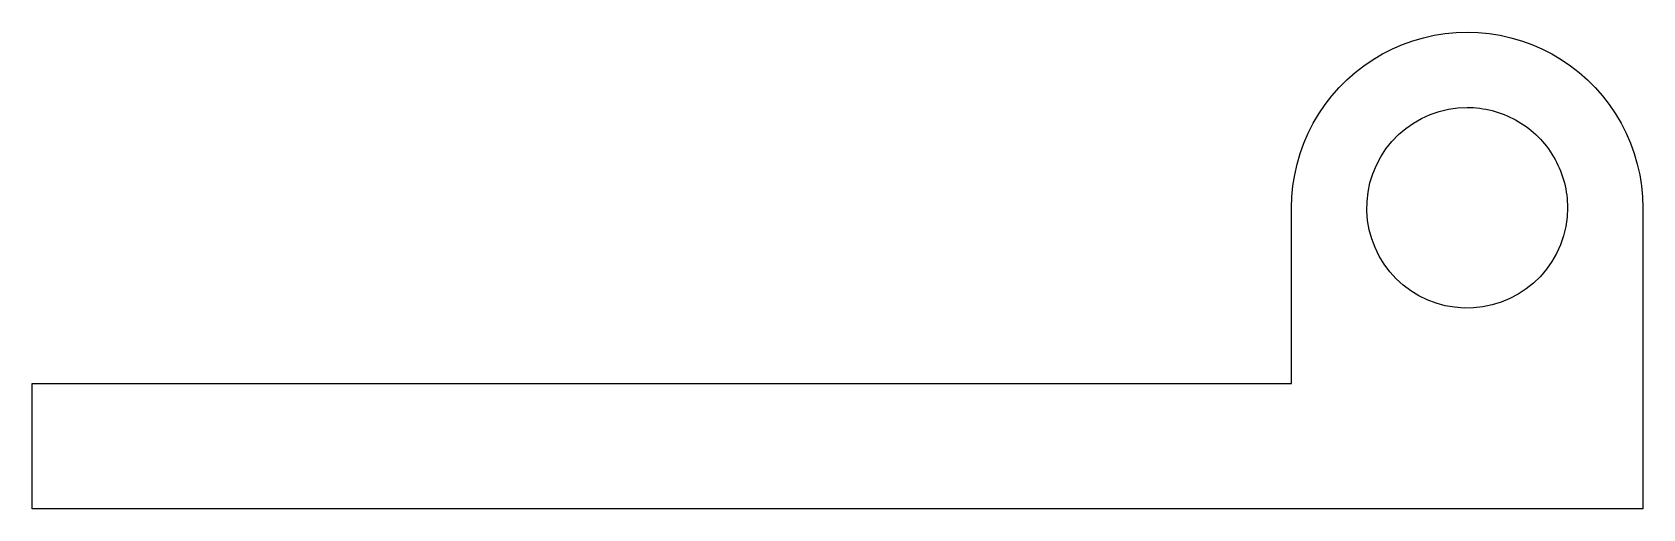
# Model space of a CAD drawing. Header units: metres. Extents: x -44.6 to 19.6, y 0 to 19.
import ezdxf

# ---------------------------------------------------------------- set-up
doc = ezdxf.new("R2010")
doc.units = ezdxf.units.M

msp = doc.modelspace()

# ---------------------------------------------------------------- linework, layer by layer
for points in [[(5.6, 12), (5.614, 12.44), (5.655, 12.877), (5.724, 13.312), (5.82, 13.741), (5.943, 14.163), (6.092, 14.577), (6.266, 14.98), (6.466, 15.372), (6.69, 15.751), (6.937, 16.114), (7.206, 16.462), (7.497, 16.792), (7.808, 17.103), (8.138, 17.394), (8.486, 17.663), (8.849, 17.91), (9.228, 18.134), (9.62, 18.334), (10.023, 18.508), (10.437, 18.657), (10.859, 18.78), (11.288, 18.876), (11.723, 18.945), (12.16, 18.986), (12.6, 19), (13.04, 18.986), (13.477, 18.945), (13.912, 18.876), (14.341, 18.78), (14.763, 18.657), (15.177, 18.508), (15.58, 18.334), (15.972, 18.134), (16.351, 17.91), (16.714, 17.663), (17.062, 17.394), (17.392, 17.103), (17.703, 16.792), (17.994, 16.462), (18.263, 16.114), (18.51, 15.751), (18.734, 15.372), (18.934, 14.98), (19.108, 14.577), (19.257, 14.163), (19.38, 13.741), (19.476, 13.312), (19.545, 12.877), (19.586, 12.44), (19.6, 12)], [(16.6, 12), (16.582, 11.624), (16.529, 11.25), (16.441, 10.884), (16.319, 10.528), (16.164, 10.184), (15.977, 9.857), (15.761, 9.548), (15.516, 9.262), (15.245, 9), (14.951, 8.764), (14.636, 8.557), (14.303, 8.381), (13.955, 8.236), (13.595, 8.126), (13.226, 8.049), (12.851, 8.008), (12.474, 8.002), (12.099, 8.032), (11.727, 8.096), (11.364, 8.196), (11.011, 8.329), (10.673, 8.495), (10.352, 8.692), (10.05, 8.918), (9.772, 9.172), (9.518, 9.45), (9.292, 9.752), (9.095, 10.073), (8.929, 10.411), (8.796, 10.764), (8.696, 11.127), (8.632, 11.499), (8.602, 11.874), (8.608, 12.251), (8.649, 12.626), (8.726, 12.995), (8.836, 13.355), (8.981, 13.703), (9.157, 14.036), (9.364, 14.351), (9.6, 14.645), (9.862, 14.916), (10.148, 15.161), (10.457, 15.377), (10.784, 15.564), (11.128, 15.719), (11.484, 15.841), (11.85, 15.929), (12.224, 15.982), (12.6, 16)], [(12.6, 16), (12.726, 15.998), (12.851, 15.992), (12.976, 15.982), (13.101, 15.968), (13.226, 15.951), (13.35, 15.929), (13.473, 15.904), (13.595, 15.874), (13.716, 15.841), (13.836, 15.804), (13.955, 15.764), (14.072, 15.719), (14.189, 15.671), (14.303, 15.619), (14.416, 15.564), (14.527, 15.505), (14.636, 15.443), (14.743, 15.377), (14.848, 15.308), (14.951, 15.236), (15.052, 15.161), (15.15, 15.082), (15.245, 15), (15.338, 14.916), (15.428, 14.828), (15.516, 14.738), (15.6, 14.645), (15.682, 14.55), (15.761, 14.452), (15.836, 14.351), (15.908, 14.248), (15.977, 14.143), (16.043, 14.036), (16.105, 13.927), (16.164, 13.816), (16.219, 13.703), (16.271, 13.589), (16.319, 13.472), (16.364, 13.355), (16.404, 13.236), (16.441, 13.116), (16.474, 12.995), (16.504, 12.873), (16.529, 12.75), (16.551, 12.626), (16.568, 12.501), (16.582, 12.376), (16.592, 12.251), (16.598, 12.126), (16.6, 12)], [(5.6, 5), (5.6, 5.14), (5.6, 5.28), (5.6, 5.42), (5.6, 5.56), (5.6, 5.7), (5.6, 5.84), (5.6, 5.98), (5.6, 6.12), (5.6, 6.26), (5.6, 6.4), (5.6, 6.54), (5.6, 6.68), (5.6, 6.82), (5.6, 6.96), (5.6, 7.1), (5.6, 7.24), (5.6, 7.38), (5.6, 7.52), (5.6, 7.66), (5.6, 7.8), (5.6, 7.94), (5.6, 8.08), (5.6, 8.22), (5.6, 8.36), (5.6, 8.5), (5.6, 8.64), (5.6, 8.78), (5.6, 8.92), (5.6, 9.06), (5.6, 9.2), (5.6, 9.34), (5.6, 9.48), (5.6, 9.62), (5.6, 9.76), (5.6, 9.9), (5.6, 10.04), (5.6, 10.18), (5.6, 10.32), (5.6, 10.46), (5.6, 10.6), (5.6, 10.74), (5.6, 10.88), (5.6, 11.02), (5.6, 11.16), (5.6, 11.3), (5.6, 11.44), (5.6, 11.58), (5.6, 11.72), (5.6, 11.86), (5.6, 12)], [(5.6, 5), (5.6, 5.14), (5.6, 5.28), (5.6, 5.42), (5.6, 5.56), (5.6, 5.7), (5.6, 5.84), (5.6, 5.98), (5.6, 6.12), (5.6, 6.26), (5.6, 6.4), (5.6, 6.54), (5.6, 6.68), (5.6, 6.82), (5.6, 6.96), (5.6, 7.1), (5.6, 7.24), (5.6, 7.38), (5.6, 7.52), (5.6, 7.66), (5.6, 7.8), (5.6, 7.94), (5.6, 8.08), (5.6, 8.22), (5.6, 8.36), (5.6, 8.5), (5.6, 8.64), (5.6, 8.78), (5.6, 8.92), (5.6, 9.06), (5.6, 9.2), (5.6, 9.34), (5.6, 9.48), (5.6, 9.62), (5.6, 9.76), (5.6, 9.9), (5.6, 10.04), (5.6, 10.18), (5.6, 10.32), (5.6, 10.46), (5.6, 10.6), (5.6, 10.74), (5.6, 10.88), (5.6, 11.02), (5.6, 11.16), (5.6, 11.3), (5.6, 11.44), (5.6, 11.58), (5.6, 11.72), (5.6, 11.86), (5.6, 12)], [(19.6, 12), (19.6, 11.76), (19.6, 11.52), (19.6, 11.28), (19.6, 11.04), (19.6, 10.8), (19.6, 10.56), (19.6, 10.32), (19.6, 10.08), (19.6, 9.84), (19.6, 9.6), (19.6, 9.36), (19.6, 9.12), (19.6, 8.88), (19.6, 8.64), (19.6, 8.4), (19.6, 8.16), (19.6, 7.92), (19.6, 7.68), (19.6, 7.44), (19.6, 7.2), (19.6, 6.96), (19.6, 6.72), (19.6, 6.48), (19.6, 6.24), (19.6, 6), (19.6, 5.76), (19.6, 5.52), (19.6, 5.28), (19.6, 5.04), (19.6, 4.8), (19.6, 4.56), (19.6, 4.32), (19.6, 4.08), (19.6, 3.84), (19.6, 3.6), (19.6, 3.36), (19.6, 3.12), (19.6, 2.88), (19.6, 2.64), (19.6, 2.4), (19.6, 2.16), (19.6, 1.92), (19.6, 1.68), (19.6, 1.44), (19.6, 1.2), (19.6, 0.96), (19.6, 0.72), (19.6, 0.48), (19.6, 0.24), (19.6, 0)], [(-44.6, 0), (-44.6, 0.1), (-44.6, 0.2), (-44.6, 0.3), (-44.6, 0.4), (-44.6, 0.5), (-44.6, 0.6), (-44.6, 0.7), (-44.6, 0.8), (-44.6, 0.9), (-44.6, 1), (-44.6, 1.1), (-44.6, 1.2), (-44.6, 1.3), (-44.6, 1.4), (-44.6, 1.5), (-44.6, 1.6), (-44.6, 1.7), (-44.6, 1.8), (-44.6, 1.9), (-44.6, 2), (-44.6, 2.1), (-44.6, 2.2), (-44.6, 2.3), (-44.6, 2.4), (-44.6, 2.5), (-44.6, 2.6), (-44.6, 2.7), (-44.6, 2.8), (-44.6, 2.9), (-44.6, 3), (-44.6, 3.1), (-44.6, 3.2), (-44.6, 3.3), (-44.6, 3.4), (-44.6, 3.5), (-44.6, 3.6), (-44.6, 3.7), (-44.6, 3.8), (-44.6, 3.9), (-44.6, 4), (-44.6, 4.1), (-44.6, 4.2), (-44.6, 4.3), (-44.6, 4.4), (-44.6, 4.5), (-44.6, 4.6), (-44.6, 4.7), (-44.6, 4.8), (-44.6, 4.9), (-44.6, 5)], [(-44.6, 5), (-43.596, 5), (-42.592, 5), (-41.588, 5), (-40.584, 5), (-39.58, 5), (-38.576, 5), (-37.572, 5), (-36.568, 5), (-35.564, 5), (-34.56, 5), (-33.556, 5), (-32.552, 5), (-31.548, 5), (-30.544, 5), (-29.54, 5), (-28.536, 5), (-27.532, 5), (-26.528, 5), (-25.524, 5), (-24.52, 5), (-23.516, 5), (-22.512, 5), (-21.508, 5), (-20.504, 5), (-19.5, 5), (-18.496, 5), (-17.492, 5), (-16.488, 5), (-15.484, 5), (-14.48, 5), (-13.476, 5), (-12.472, 5), (-11.468, 5), (-10.464, 5), (-9.46, 5), (-8.456, 5), (-7.452, 5), (-6.448, 5), (-5.444, 5), (-4.44, 5), (-3.436, 5), (-2.432, 5), (-1.428, 5), (-0.424, 5), (0.58, 5), (1.584, 5), (2.588, 5), (3.592, 5), (4.596, 5), (5.6, 5)], [(-20, 5), (-19.488, 5), (-18.976, 5), (-18.464, 5), (-17.952, 5), (-17.44, 5), (-16.928, 5), (-16.416, 5), (-15.904, 5), (-15.392, 5), (-14.88, 5), (-14.368, 5), (-13.856, 5), (-13.344, 5), (-12.832, 5), (-12.32, 5), (-11.808, 5), (-11.296, 5), (-10.784, 5), (-10.272, 5), (-9.76, 5), (-9.248, 5), (-8.736, 5), (-8.224, 5), (-7.712, 5), (-7.2, 5), (-6.688, 5), (-6.176, 5), (-5.664, 5), (-5.152, 5), (-4.64, 5), (-4.128, 5), (-3.616, 5), (-3.104, 5), (-2.592, 5), (-2.08, 5), (-1.568, 5), (-1.056, 5), (-0.544, 5), (-0.032, 5), (0.48, 5), (0.992, 5), (1.504, 5), (2.016, 5), (2.528, 5), (3.04, 5), (3.552, 5), (4.064, 5), (4.576, 5), (5.088, 5), (5.6, 5)], [(19.6, 0), (18.316, 0), (17.032, 0), (15.748, 0), (14.464, 0), (13.18, 0), (11.896, 0), (10.612, 0), (9.328, 0), (8.044, 0), (6.76, 0), (5.476, 0), (4.192, 0), (2.908, 0), (1.624, 0), (0.34, 0), (-0.944, 0), (-2.228, 0), (-3.512, 0), (-4.796, 0), (-6.08, 0), (-7.364, 0), (-8.648, 0), (-9.932, 0), (-11.216, 0), (-12.5, 0), (-13.784, 0), (-15.068, 0), (-16.352, 0), (-17.636, 0), (-18.92, 0), (-20.204, 0), (-21.488, 0), (-22.772, 0), (-24.056, 0), (-25.34, 0), (-26.624, 0), (-27.908, 0), (-29.192, 0), (-30.476, 0), (-31.76, 0), (-33.044, 0), (-34.328, 0), (-35.612, 0), (-36.896, 0), (-38.18, 0), (-39.464, 0), (-40.748, 0), (-42.032, 0), (-43.316, 0), (-44.6, 0)]]:
    msp.add_lwpolyline(points)

doc.saveas('drawing.dxf')
